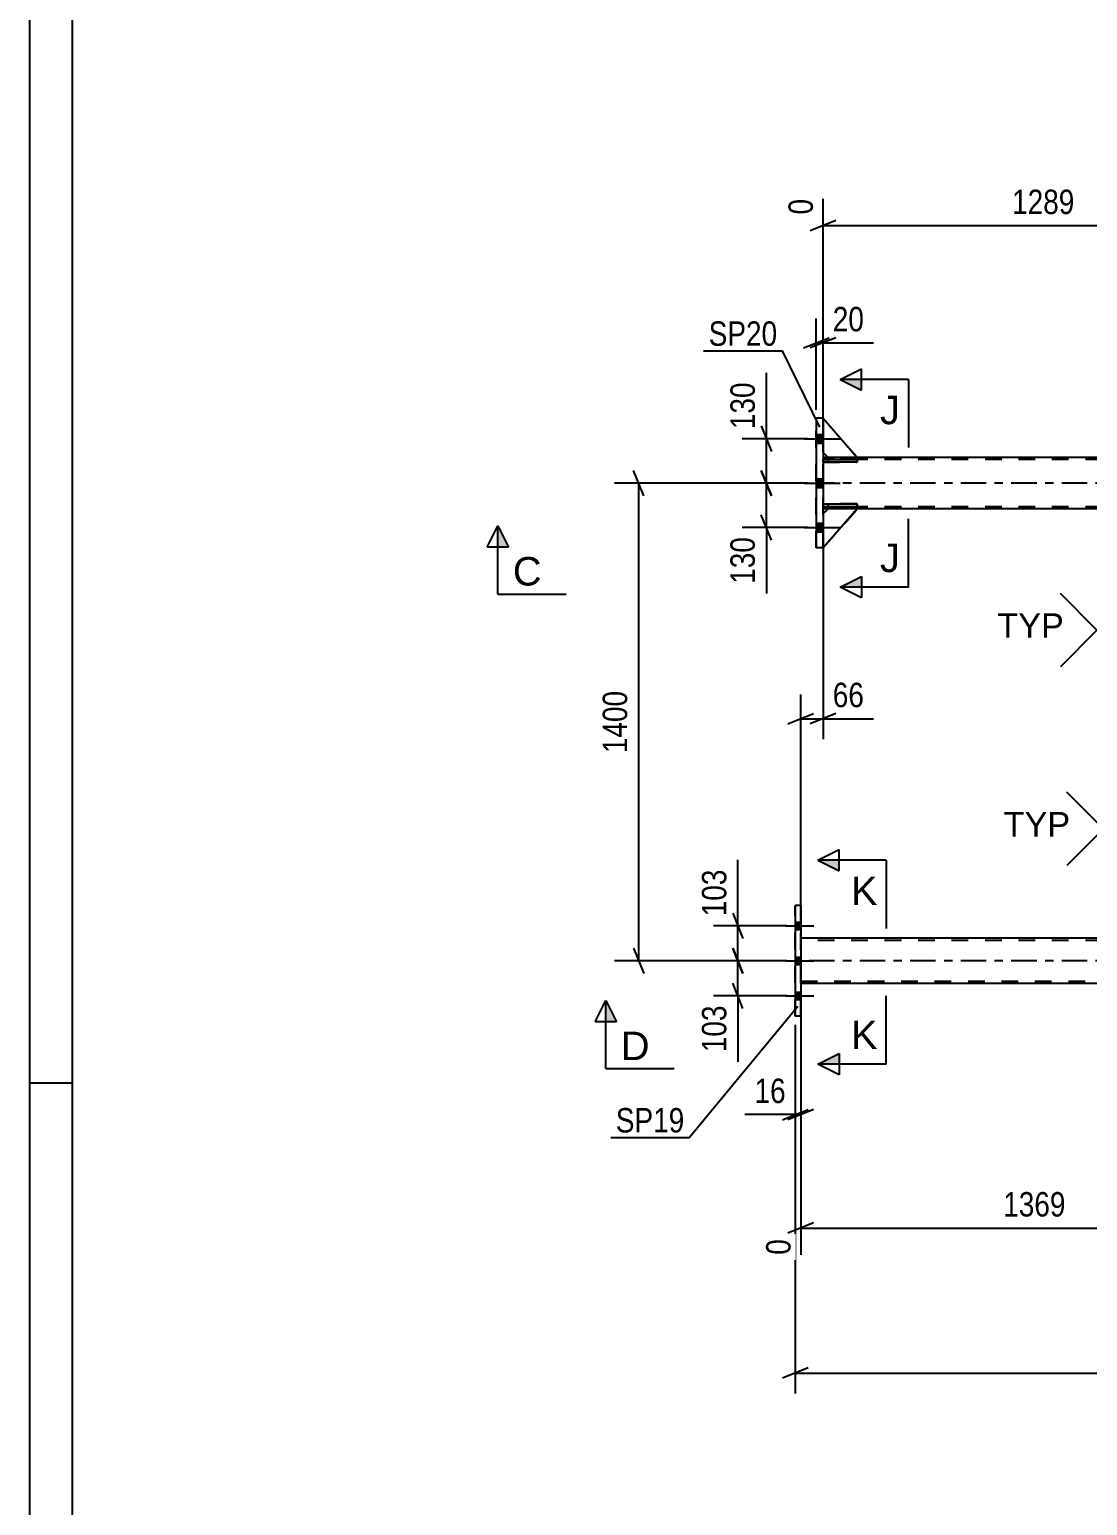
# Model space of a CAD drawing. Header units: millimetres. Extents: x -777 to 412, y -850 to -9.
# Drawn here: x -776.9 to -653, y -602 to -429 of the extents above; entities that cross this region are included whole.
import ezdxf

# ---------------------------------------------------------------- set-up
doc = ezdxf.new("R2010")
doc.units = ezdxf.units.MM
doc.linetypes.add('DXK_LINE_DOT2', pattern=[3.9198, 1.9599, -1.9599])
doc.linetypes.add('DXK_LINE_DOT3', pattern=[5.9187, 2.979, -0.9799, 0.9799, -0.9799])
doc.styles.add('Arial', font='ARIAL.TTF', dxfattribs={"height": 0.2})
doc.styles.add('Arial Narrow', font='ARIALN.TTF', dxfattribs={"height": 0.2})

# ---------------------------------------------------------------- blocks, each defined once
blk = doc.blocks.new('Unknown-570390744-1132')
at = {"color": 5, "linetype": 'Continuous'}
for p, q in [((-776.91, -9.5), (-776.91, -850.5)), ((-771.91, -14.5), (-771.91, -845.5)), ((-771.91, -552.5), (-776.91, -552.5))]:
    blk.add_line(p, q, dxfattribs=at)
blk = doc.blocks.new('Part-570390744-6294 - 5775')
at = {"color": 2, "linetype": 'Continuous'}
for p, q in [((-683.93, -484.6), (-679.93, -484.6)), ((-683.93, -484.92), (-683.93, -484.6)), ((-679.93, -484.92), (-683.93, -484.92)), ((-679.93, -484.6), (-679.93, -484.92))]:
    blk.add_line(p, q, dxfattribs=at)
at = {"color": 7, "linetype": 'DXK_LINE_DOT2'}
blk.add_line((-683.33, -484.92), (-683.33, -484.6), dxfattribs=at)
blk = doc.blocks.new('Part-570390744-6330 - 5775')
at = {"color": 7, "linetype": 'DXK_LINE_DOT2'}
for p, q in [((-683.93, -478.56), (-683.93, -474.56)), ((-683.93, -474.56), (-679.93, -479.16)), ((-683.33, -479.16), (-683.93, -478.56)), ((-679.93, -479.16), (-683.33, -479.16))]:
    blk.add_line(p, q, dxfattribs=at)
blk = doc.blocks.new('Part-570390744-6010 - 5775')
at = {"color": 2, "linetype": 'Continuous'}
for p, q in [((-683.93, -474.56), (-684.73, -474.56)), ((-684.73, -474.56), (-684.73, -489.76)), ((-683.93, -474.56), (-683.93, -474.56)), ((-683.93, -474.56), (-683.93, -489.76)), ((-683.93, -489.76), (-684.73, -489.76)), ((-683.93, -489.76), (-683.93, -489.76))]:
    blk.add_line(p, q, dxfattribs=at)
at = {"color": 7, "linetype": 'DXK_LINE_DOT2'}
for p, q in [((-684.73, -489.76), (-684.73, -474.56)), ((-683.93, -489.76), (-683.93, -474.56)), ((-683.93, -474.56), (-683.93, -474.56))]:
    blk.add_line(p, q, dxfattribs=at)
blk = doc.blocks.new('Part-570390744-6029 - 5775')
at = {"color": 2, "linetype": 'Continuous'}
for p, q in [((-686.55, -531.65), (-687.19, -531.65)), ((-687.19, -531.65), (-687.19, -544.65)), ((-686.55, -531.65), (-686.55, -531.65)), ((-686.55, -531.65), (-686.55, -544.65)), ((-686.55, -544.65), (-687.19, -544.65)), ((-686.55, -544.65), (-686.55, -544.65))]:
    blk.add_line(p, q, dxfattribs=at)
at = {"color": 7, "linetype": 'DXK_LINE_DOT2'}
for p, q in [((-687.19, -544.65), (-687.19, -531.65)), ((-686.55, -544.65), (-686.55, -531.65)), ((-686.55, -531.65), (-686.55, -531.65))]:
    blk.add_line(p, q, dxfattribs=at)
blk = doc.blocks.new('Part-570390744-6034 - 5775')
at = {"color": 2, "linetype": 'Continuous'}
for p, q in [((-683.33, -479.16), (-683.93, -479.16)), ((-539.81, -479.16), (-679.93, -479.16)), ((-683.33, -485.16), (-683.93, -485.16)), ((-632.35, -485.16), (-679.93, -485.16))]:
    blk.add_line(p, q, dxfattribs=at)
at = {"color": 7, "linetype": 'DXK_LINE_DOT2'}
for p, q in [((-683.93, -479.16), (-683.93, -485.16)), ((-679.93, -479.16), (-683.33, -479.16)), ((-90.71, -479.4), (-683.93, -479.4)), ((-683.93, -479.64), (-683.93, -484.68)), ((-90.71, -484.92), (-683.93, -484.92)), ((-679.93, -485.16), (-683.33, -485.16))]:
    blk.add_line(p, q, dxfattribs=at)
at = {"color": 7, "linetype": 'DXK_LINE_DOT3'}
blk.add_line((-90.71, -482.16), (-683.93, -482.16), dxfattribs=at)
blk = doc.blocks.new('Part-570390744-6087 - 5775')
at = {"color": 2, "linetype": 'Continuous'}
for p, q in [((-631.8, -535.51), (-686.55, -535.51)), ((-90.71, -540.79), (-686.55, -540.79))]:
    blk.add_line(p, q, dxfattribs=at)
at = {"color": 7, "linetype": 'DXK_LINE_DOT2'}
for p, q in [((-686.55, -535.51), (-686.55, -535.51)), ((-686.55, -535.51), (-686.55, -540.79)), ((-686.55, -540.79), (-686.55, -535.51)), ((-686.55, -535.75), (-686.55, -535.75)), ((-90.71, -535.75), (-686.55, -535.75)), ((-686.55, -540.55), (-686.55, -540.55)), ((-686.55, -540.55), (-90.71, -540.55)), ((-686.55, -540.79), (-686.55, -540.79))]:
    blk.add_line(p, q, dxfattribs=at)
at = {"color": 7, "linetype": 'DXK_LINE_DOT3'}
blk.add_line((-90.71, -538.15), (-686.55, -538.15), dxfattribs=at)
blk = doc.blocks.new('Part-570390744-6168 - 5775')
at = {"color": 2, "linetype": 'Continuous'}
for p, q in [((-683.93, -479.4), (-679.93, -479.4)), ((-683.93, -479.72), (-683.93, -479.4)), ((-679.93, -479.72), (-683.93, -479.72)), ((-679.93, -479.4), (-679.93, -479.72))]:
    blk.add_line(p, q, dxfattribs=at)
at = {"color": 7, "linetype": 'DXK_LINE_DOT2'}
blk.add_line((-683.33, -479.72), (-683.33, -479.4), dxfattribs=at)
blk = doc.blocks.new('Part-570390744-6235 - 5775')
at = {"color": 7, "linetype": 'DXK_LINE_DOT2'}
for p, q in [((-679.93, -479.4), (-683.93, -479.4)), ((-683.93, -479.4), (-683.93, -479.72)), ((-683.93, -479.72), (-679.93, -479.72)), ((-683.33, -479.4), (-683.33, -479.72)), ((-679.93, -479.72), (-679.93, -479.4))]:
    blk.add_line(p, q, dxfattribs=at)
blk = doc.blocks.new('Part-570390744-6292 - 5775')
at = {"color": 7, "linetype": 'DXK_LINE_DOT2'}
for p, q in [((-679.93, -484.6), (-683.93, -484.6)), ((-683.93, -484.6), (-683.93, -484.92)), ((-683.93, -484.92), (-679.93, -484.92)), ((-683.33, -484.6), (-683.33, -484.92)), ((-679.93, -484.92), (-679.93, -484.6))]:
    blk.add_line(p, q, dxfattribs=at)
blk = doc.blocks.new('Bolt-570390744-6315 - 5775')
at = {"linetype": 'Continuous'}
for points in [[(-687.19, -533.61), (-687.19, -534.49), (-686.55, -534.49), (-686.55, -533.61)], [(-687.19, -533.61), (-687.19, -534.49), (-686.55, -534.49), (-686.55, -533.61)], [(-687.19, -533.61), (-687.19, -534.49), (-686.55, -534.49), (-686.55, -533.61)], [(-687.19, -537.71), (-687.19, -538.59), (-686.55, -538.59), (-686.55, -537.71)], [(-687.19, -537.71), (-687.19, -538.59), (-686.55, -538.59), (-686.55, -537.71)], [(-687.19, -541.81), (-687.19, -542.69), (-686.55, -542.69), (-686.55, -541.81)], [(-687.19, -541.81), (-687.19, -542.69), (-686.55, -542.69), (-686.55, -541.81)], [(-687.19, -541.81), (-687.19, -542.69), (-686.55, -542.69), (-686.55, -541.81)]]:
    blk.add_hatch(color=1, dxfattribs=at).paths.add_polyline_path(points)
at = {"color": 1, "linetype": 'Continuous'}
for p, q in [((-688.35, -534.05), (-685.03, -534.05)), ((-688.35, -534.05), (-685.03, -534.05)), ((-688.35, -534.05), (-685.03, -534.05)), ((-687.19, -533.61), (-686.55, -533.61)), ((-687.19, -533.61), (-686.55, -533.61)), ((-687.19, -533.61), (-686.55, -533.61)), ((-687.19, -534.49), (-686.55, -534.49)), ((-687.19, -534.49), (-686.55, -534.49)), ((-687.19, -534.49), (-686.55, -534.49)), ((-687.19, -537.71), (-686.55, -537.71)), ((-687.19, -537.71), (-686.55, -537.71)), ((-688.35, -538.15), (-685.03, -538.15)), ((-688.35, -538.15), (-685.03, -538.15)), ((-687.19, -538.59), (-686.55, -538.59)), ((-687.19, -538.59), (-686.55, -538.59)), ((-688.35, -542.25), (-685.03, -542.25)), ((-688.35, -542.25), (-685.03, -542.25)), ((-688.35, -542.25), (-685.03, -542.25)), ((-687.19, -541.81), (-686.55, -541.81)), ((-687.19, -541.81), (-686.55, -541.81)), ((-687.19, -541.81), (-686.55, -541.81)), ((-687.19, -542.69), (-686.55, -542.69)), ((-687.19, -542.69), (-686.55, -542.69)), ((-687.19, -542.69), (-686.55, -542.69))]:
    blk.add_line(p, q, dxfattribs=at)
blk = doc.blocks.new('Part-570390744-6317 - 5775')
at = {"color": 7, "linetype": 'DXK_LINE_DOT2'}
for p, q in [((-683.33, -485.16), (-683.93, -485.76)), ((-683.93, -489.76), (-679.93, -485.16)), ((-683.93, -485.76), (-683.93, -489.76)), ((-679.93, -485.16), (-683.33, -485.16))]:
    blk.add_line(p, q, dxfattribs=at)
blk = doc.blocks.new('Part-570390744-6318 - 5775')
at = {"color": 2, "linetype": 'Continuous'}
for p, q in [((-683.33, -485.16), (-683.93, -485.76)), ((-679.93, -485.16), (-683.93, -489.76)), ((-679.93, -485.16), (-683.33, -485.16))]:
    blk.add_line(p, q, dxfattribs=at)
at = {"color": 7, "linetype": 'DXK_LINE_DOT2'}
blk.add_line((-683.93, -485.76), (-683.93, -489.76), dxfattribs=at)
blk = doc.blocks.new('Part-570390744-6331 - 5775')
at = {"color": 2, "linetype": 'Continuous'}
for p, q in [((-683.93, -474.56), (-679.93, -479.16)), ((-683.33, -479.16), (-683.93, -478.56)), ((-679.93, -479.16), (-683.33, -479.16))]:
    blk.add_line(p, q, dxfattribs=at)
at = {"color": 7, "linetype": 'DXK_LINE_DOT2'}
blk.add_line((-683.93, -474.56), (-683.93, -478.56), dxfattribs=at)
blk = doc.blocks.new('Bolt-570390744-6351 - 5775')
at = {"linetype": 'Continuous'}
for points in [[(-684.73, -476.44), (-684.73, -477.48), (-683.93, -477.48), (-683.93, -476.44)], [(-684.73, -476.44), (-684.73, -477.48), (-683.93, -477.48), (-683.93, -476.44)], [(-684.73, -476.44), (-684.73, -477.48), (-683.93, -477.48), (-683.93, -476.44)], [(-684.73, -481.64), (-684.73, -482.68), (-683.93, -482.68), (-683.93, -481.64)], [(-684.73, -481.64), (-684.73, -482.68), (-683.93, -482.68), (-683.93, -481.64)], [(-684.73, -486.84), (-684.73, -487.88), (-683.93, -487.88), (-683.93, -486.84)], [(-684.73, -486.84), (-684.73, -487.88), (-683.93, -487.88), (-683.93, -486.84)], [(-684.73, -486.84), (-684.73, -487.88), (-683.93, -487.88), (-683.93, -486.84)]]:
    blk.add_hatch(color=1, dxfattribs=at).paths.add_polyline_path(points)
at = {"color": 1, "linetype": 'Continuous'}
for p, q in [((-686.13, -476.96), (-681.93, -476.96)), ((-686.13, -476.96), (-681.93, -476.96)), ((-686.13, -476.96), (-681.93, -476.96)), ((-684.73, -476.44), (-683.93, -476.44)), ((-684.73, -476.44), (-683.93, -476.44)), ((-684.73, -476.44), (-683.93, -476.44)), ((-684.73, -477.48), (-683.93, -477.48)), ((-684.73, -477.48), (-683.93, -477.48)), ((-684.73, -477.48), (-683.93, -477.48)), ((-686.13, -482.16), (-681.93, -482.16)), ((-686.13, -482.16), (-681.93, -482.16)), ((-684.73, -481.64), (-683.93, -481.64)), ((-684.73, -481.64), (-683.93, -481.64)), ((-684.73, -482.68), (-683.93, -482.68)), ((-684.73, -482.68), (-683.93, -482.68)), ((-686.13, -487.36), (-681.93, -487.36)), ((-686.13, -487.36), (-681.93, -487.36)), ((-686.13, -487.36), (-681.93, -487.36)), ((-684.73, -486.84), (-683.93, -486.84)), ((-684.73, -486.84), (-683.93, -486.84)), ((-684.73, -486.84), (-683.93, -486.84)), ((-684.73, -487.88), (-683.93, -487.88)), ((-684.73, -487.88), (-683.93, -487.88)), ((-684.73, -487.88), (-683.93, -487.88))]:
    blk.add_line(p, q, dxfattribs=at)
blk = doc.blocks.new('StraightDimension-570390744-46859 - 5775')
at = {"color": 7, "linetype": 'Continuous'}
for p, q in [((-632.35, -484.16), (-632.35, -443.36)), ((-683.93, -478.16), (-683.93, -448.84)), ((-682.43, -451.37), (-685.43, -452.57)), ((-633.85, -452.57), (-630.85, -451.37)), ((-683.93, -451.97), (-632.35, -451.97))]:
    blk.add_line(p, q, dxfattribs=at)
at = {"color": 0, "linetype": 'Continuous'}
for points in [[(-632.95, -442.76), (-637.15, -442.76), (-637.15, -451.27), (-632.95, -451.27)], [(-684.53, -448.24), (-688.73, -448.24), (-688.73, -451.27), (-684.53, -451.27)]]:
    blk.add_wipeout(points, dxfattribs=at)
at = {"color": 0}
blk.add_wipeout([(-653.88, -451.22), (-653.88, -447.02), (-662.39, -447.02), (-662.39, -451.22)], dxfattribs=at)
at = {"color": 3, "linetype": 'Continuous', "style": 'Arial Narrow'}
for s, height, p in [('1289', 2.863, (-633.55, -450.67)), ('0', 2.86, (-685.13, -450.67))]:
    blk.add_text(s, height=height, rotation=90.0002, dxfattribs=at).set_placement(p)
at = {"color": 3, "style": 'Arial Narrow'}
blk.add_text('1289', height=2.863, dxfattribs=at).set_placement((-661.79, -450.62))
blk = doc.blocks.new('StraightDimension-570390744-6758 - 5775')
at = {"color": 7, "linetype": 'Continuous'}
for p, q in [((-694.52, -532.55), (-693.32, -535.55)), ((-688.19, -534.05), (-696.77, -534.05)), ((-693.92, -538.15), (-693.92, -534.05)), ((-693.32, -539.65), (-694.52, -536.65)), ((-688.19, -538.15), (-696.77, -538.15))]:
    blk.add_line(p, q, dxfattribs=at)
at = {"color": 0}
blk.add_wipeout([(-694.67, -526.84), (-698.87, -526.84), (-698.87, -533.53), (-694.67, -533.53)], dxfattribs=at)
at = {"color": 7, "linetype": 'Continuous'}
blk.add_line((-693.92, -534.05), (-693.92, -526.32), dxfattribs=at)
blk.add_line((-693.92, -534.05), (-693.92, -526.32), dxfattribs=at)
at = {"color": 3, "style": 'Arial Narrow'}
blk.add_text('103', height=2.863, rotation=90.0002, dxfattribs=at).set_placement((-695.27, -532.93))
blk = doc.blocks.new('StraightDimension-570390744-7667 - 5775')
at = {"color": 7, "linetype": 'Continuous'}
for p, q in [((-687.19, -545.65), (-687.19, -588.87)), ((-685.69, -585.87), (-688.69, -587.07)), ((-687.19, -586.47), (-71.41, -586.47))]:
    blk.add_line(p, q, dxfattribs=at)
blk = doc.blocks.new('StraightDimension-570390744-7118 - 5775')
at = {"color": 7, "linetype": 'Continuous'}
for p, q in [((-704.94, -483.66), (-706.14, -480.66)), ((-685.73, -482.16), (-708.39, -482.16)), ((-705.54, -538.15), (-705.54, -482.16)), ((-706.14, -536.65), (-704.94, -539.65)), ((-688.19, -538.15), (-708.39, -538.15))]:
    blk.add_line(p, q, dxfattribs=at)
at = {"color": 0}
blk.add_wipeout([(-706.29, -505.9), (-710.49, -505.9), (-710.49, -514.41), (-706.29, -514.41)], dxfattribs=at)
at = {"color": 3, "style": 'Arial Narrow'}
blk.add_text('1400', height=2.863, rotation=90.0002, dxfattribs=at).set_placement((-706.89, -513.81))
blk = doc.blocks.new('StraightDimension-570390744-6586 - 5775')
at = {"color": 7, "linetype": 'Continuous'}
for p, q in [((-687.19, -545.65), (-687.19, -558.57)), ((-686.55, -545.65), (-686.55, -558.57)), ((-688.69, -556.77), (-685.69, -555.57)), ((-685.05, -555.57), (-688.05, -556.77)), ((-687.19, -556.17), (-686.55, -556.17))]:
    blk.add_line(p, q, dxfattribs=at)
at = {"color": 0}
blk.add_wipeout([(-687.72, -555.42), (-687.72, -551.22), (-692.57, -551.22), (-692.57, -555.42)], dxfattribs=at)
at = {"color": 7, "linetype": 'Continuous'}
blk.add_line((-687.19, -556.17), (-693.1, -556.17), dxfattribs=at)
blk.add_line((-687.19, -556.17), (-693.1, -556.17), dxfattribs=at)
at = {"color": 3, "style": 'Arial Narrow'}
blk.add_text('16', height=2.863, dxfattribs=at).set_placement((-691.97, -554.82))
blk = doc.blocks.new('StraightDimension-570390744-6620 - 5775')
at = {"color": 7, "linetype": 'Continuous'}
for p, q in [((-684.73, -473.56), (-684.73, -462.87)), ((-683.93, -473.56), (-683.93, -462.87)), ((-686.23, -466.32), (-683.23, -465.12)), ((-682.43, -465.12), (-685.43, -466.32)), ((-684.73, -465.72), (-683.93, -465.72))]:
    blk.add_line(p, q, dxfattribs=at)
at = {"color": 0}
blk.add_wipeout([(-678.54, -464.97), (-678.54, -460.77), (-683.4, -460.77), (-683.4, -464.97)], dxfattribs=at)
at = {"color": 7, "linetype": 'Continuous'}
blk.add_line((-683.93, -465.72), (-678.02, -465.72), dxfattribs=at)
blk.add_line((-683.93, -465.72), (-678.02, -465.72), dxfattribs=at)
at = {"color": 3, "style": 'Arial Narrow'}
blk.add_text('20', height=2.863, dxfattribs=at).set_placement((-682.8, -464.37))
blk = doc.blocks.new('StraightDimension-570390744-6766 - 5775')
at = {"color": 7, "linetype": 'Continuous'}
for p, q in [((-694.52, -536.65), (-693.32, -539.65)), ((-688.19, -538.15), (-696.77, -538.15)), ((-693.92, -542.25), (-693.92, -538.15)), ((-693.32, -543.75), (-694.52, -540.75)), ((-688.19, -542.25), (-696.77, -542.25))]:
    blk.add_line(p, q, dxfattribs=at)
at = {"color": 0}
blk.add_wipeout([(-694.67, -542.78), (-698.87, -542.78), (-698.87, -549.46), (-694.67, -549.46)], dxfattribs=at)
at = {"color": 7, "linetype": 'Continuous'}
blk.add_line((-693.92, -542.25), (-693.92, -549.99), dxfattribs=at)
blk.add_line((-693.92, -542.25), (-693.92, -549.99), dxfattribs=at)
at = {"color": 3, "style": 'Arial Narrow'}
blk.add_text('103', height=2.863, rotation=90.0002, dxfattribs=at).set_placement((-695.27, -548.86))
blk = doc.blocks.new('StraightDimension-570390744-6933 - 5775')
at = {"color": 7, "linetype": 'Continuous'}
for p, q in [((-683.93, -486.16), (-683.93, -512.17)), ((-686.55, -534.51), (-686.55, -506.92)), ((-688.05, -510.37), (-685.05, -509.17)), ((-686.55, -509.77), (-683.93, -509.77)), ((-682.43, -509.17), (-685.43, -510.37))]:
    blk.add_line(p, q, dxfattribs=at)
at = {"color": 0}
blk.add_wipeout([(-678.54, -509.02), (-678.54, -504.82), (-683.4, -504.82), (-683.4, -509.02)], dxfattribs=at)
at = {"color": 7, "linetype": 'Continuous'}
blk.add_line((-683.93, -509.77), (-678.02, -509.77), dxfattribs=at)
blk.add_line((-683.93, -509.77), (-678.02, -509.77), dxfattribs=at)
at = {"color": 3, "style": 'Arial Narrow'}
blk.add_text('66', height=2.863, dxfattribs=at).set_placement((-682.8, -508.42))
blk = doc.blocks.new('StraightDimension-570390744-7019 - 5775')
at = {"color": 7, "linetype": 'Continuous'}
for p, q in [((-691.18, -480.66), (-689.98, -483.66)), ((-685.73, -482.16), (-693.43, -482.16)), ((-690.58, -487.36), (-690.58, -482.16)), ((-689.98, -488.86), (-691.18, -485.86)), ((-685.73, -487.36), (-693.43, -487.36))]:
    blk.add_line(p, q, dxfattribs=at)
at = {"color": 0}
blk.add_wipeout([(-691.33, -487.88), (-695.53, -487.88), (-695.53, -494.56), (-691.33, -494.56)], dxfattribs=at)
at = {"color": 7, "linetype": 'Continuous'}
blk.add_line((-690.58, -487.36), (-690.58, -495.09), dxfattribs=at)
blk.add_line((-690.58, -487.36), (-690.58, -495.09), dxfattribs=at)
at = {"color": 3, "style": 'Arial Narrow'}
blk.add_text('130', height=2.863, rotation=90.0002, dxfattribs=at).set_placement((-691.93, -493.96))
blk = doc.blocks.new('StraightDimension-570390744-7027 - 5775')
at = {"color": 7, "linetype": 'Continuous'}
for p, q in [((-691.18, -475.46), (-689.98, -478.46)), ((-685.73, -476.96), (-693.43, -476.96)), ((-690.58, -482.16), (-690.58, -476.96)), ((-689.98, -483.66), (-691.18, -480.66)), ((-685.73, -482.16), (-693.43, -482.16))]:
    blk.add_line(p, q, dxfattribs=at)
at = {"color": 0}
blk.add_wipeout([(-691.33, -469.75), (-695.53, -469.75), (-695.53, -476.43), (-691.33, -476.43)], dxfattribs=at)
at = {"color": 7, "linetype": 'Continuous'}
blk.add_line((-690.58, -476.96), (-690.58, -469.22), dxfattribs=at)
blk.add_line((-690.58, -476.96), (-690.58, -469.22), dxfattribs=at)
at = {"color": 3, "style": 'Arial Narrow'}
blk.add_text('130', height=2.863, rotation=90.0002, dxfattribs=at).set_placement((-691.93, -475.83))
blk = doc.blocks.new('StraightDimension-570390744-7426 - 5775')
at = {"color": 7, "linetype": 'Continuous'}
for p, q in [((-631.8, -536.51), (-631.8, -578.09)), ((-686.55, -541.79), (-686.55, -572.6)), ((-685.05, -568.87), (-688.05, -570.07)), ((-633.3, -570.07), (-630.3, -568.87)), ((-686.55, -569.47), (-631.8, -569.47))]:
    blk.add_line(p, q, dxfattribs=at)
at = {"color": 0}
blk.add_wipeout([(-654.92, -568.72), (-654.92, -564.52), (-663.43, -564.52), (-663.43, -568.72)], dxfattribs=at)
at = {"color": 0, "linetype": 'Continuous'}
for points in [[(-687.15, -570.17), (-691.35, -570.17), (-691.35, -573.2), (-687.15, -573.2)], [(-632.4, -570.17), (-636.6, -570.17), (-636.6, -578.69), (-632.4, -578.69)]]:
    blk.add_wipeout(points, dxfattribs=at)
at = {"color": 3, "style": 'Arial Narrow'}
blk.add_text('1369', height=2.863, dxfattribs=at).set_placement((-662.83, -568.12))
at = {"color": 3, "linetype": 'Continuous', "style": 'Arial Narrow'}
for s, height, p in [('0', 2.86, (-687.75, -572.6)), ('1369', 2.863, (-633, -578.09))]:
    blk.add_text(s, height=height, rotation=90.0002, dxfattribs=at).set_placement(p)
blk = doc.blocks.new('Mark-570390744-6006 - 5775')
at = {"color": 0}
blk.add_wipeout([(-689.3, -466.06), (-689.3, -463.06), (-697.34, -463.06), (-697.34, -466.06)], dxfattribs=at)
blk.add_wipeout([(-689.3, -466.06), (-689.3, -463.06), (-697.34, -463.06), (-697.34, -466.06)], dxfattribs=at)
at = {"color": 30, "linetype": 'Continuous'}
for p in [(-697.94, -466.66), (-684.3, -475.6)]:
    blk.add_line(p, (-688.7, -466.66), dxfattribs=at)
at = {"color": 3, "style": 'Arial Narrow'}
blk.add_text('SP20', height=2.863, dxfattribs=at).set_placement((-697.34, -466.06))
blk = doc.blocks.new('Mark-570390744-6025 - 5775')
at = {"color": 0}
blk.add_wipeout([(-700.18, -558.27), (-700.18, -555.27), (-708.22, -555.27), (-708.22, -558.27)], dxfattribs=at)
blk.add_wipeout([(-700.18, -558.27), (-700.18, -555.27), (-708.22, -555.27), (-708.22, -558.27)], dxfattribs=at)
at = {"color": 30, "linetype": 'Continuous'}
for p in [(-686.89, -543.52), (-708.82, -558.87)]:
    blk.add_line(p, (-699.58, -558.87), dxfattribs=at)
at = {"color": 3, "style": 'Arial Narrow'}
blk.add_text('SP19', height=2.863, dxfattribs=at).set_placement((-708.22, -558.27))
blk = doc.blocks.new('SectionMark-570390744-7677 - 5775')
at = {"linetype": 'Continuous'}
blk.add_hatch(color=6, dxfattribs=at).paths.add_polyline_path([(-720.79, -489.66), (-722.04, -489.66), (-722.04, -487.16)])
at = {"color": 6, "linetype": 'Continuous'}
for p, q in [((-723.29, -489.66), (-722.04, -487.16)), ((-722.04, -495.16), (-722.04, -487.16)), ((-722.04, -487.16), (-720.79, -489.66)), ((-720.79, -489.66), (-723.29, -489.66)), ((-722.04, -495.16), (-714.04, -495.16))]:
    blk.add_line(p, q, dxfattribs=at)
at = {"color": 0, "linetype": 'Continuous'}
blk.add_wipeout([(-716.92, -494.16), (-716.92, -490.66), (-720.29, -490.66), (-720.29, -494.16)], dxfattribs=at)
at = {"color": 3, "linetype": 'Continuous', "style": 'Arial'}
blk.add_text('C', height=3.34, dxfattribs=at).set_placement((-720.29, -494.16))
blk = doc.blocks.new('SectionMark-570390744-7679 - 5775')
at = {"linetype": 'Continuous'}
blk.add_hatch(color=6, dxfattribs=at).paths.add_polyline_path([(-708.13, -545.29), (-709.38, -545.29), (-709.38, -542.79)])
at = {"color": 6, "linetype": 'Continuous'}
for p, q in [((-710.63, -545.29), (-709.38, -542.79)), ((-709.38, -550.79), (-709.38, -542.79)), ((-709.38, -542.79), (-708.13, -545.29)), ((-708.13, -545.29), (-710.63, -545.29)), ((-709.38, -550.79), (-701.38, -550.79))]:
    blk.add_line(p, q, dxfattribs=at)
at = {"color": 0, "linetype": 'Continuous'}
blk.add_wipeout([(-704.26, -549.79), (-704.26, -546.29), (-707.63, -546.29), (-707.63, -549.79)], dxfattribs=at)
at = {"color": 3, "linetype": 'Continuous', "style": 'Arial'}
blk.add_text('D', height=3.34, dxfattribs=at).set_placement((-707.63, -549.79))
blk = doc.blocks.new('SectionMark-570390744-7681 - 5775')
at = {"linetype": 'Continuous'}
for points in [[(-679.43, -470), (-679.43, -471.25), (-681.93, -470)], [(-679.43, -493.09), (-679.43, -494.34), (-681.93, -494.34)]]:
    blk.add_hatch(color=6, dxfattribs=at).paths.add_polyline_path(points)
at = {"color": 6, "linetype": 'Continuous'}
for p, q in [((-681.93, -470), (-679.43, -468.75)), ((-679.43, -471.25), (-679.43, -468.75)), ((-673.93, -470), (-681.93, -470)), ((-681.93, -470), (-679.43, -471.25)), ((-673.93, -470), (-673.93, -478)), ((-673.93, -494.34), (-673.93, -486.34)), ((-681.93, -494.34), (-679.43, -493.09)), ((-673.93, -494.34), (-681.93, -494.34)), ((-679.43, -495.59), (-681.93, -494.34)), ((-679.43, -493.09), (-679.43, -495.59))]:
    blk.add_line(p, q, dxfattribs=at)
at = {"color": 0, "linetype": 'Continuous'}
for points in [[(-674.93, -475.25), (-674.93, -471.75), (-677.26, -471.75), (-677.26, -475.25)], [(-674.93, -492.59), (-674.93, -489.09), (-677.26, -489.09), (-677.26, -492.59)]]:
    blk.add_wipeout(points, dxfattribs=at)
at = {"color": 3, "linetype": 'Continuous', "style": 'Arial'}
for p in [(-677.26, -475.25), (-677.26, -492.59)]:
    blk.add_text('J', height=3.34, dxfattribs=at).set_placement(p)
blk = doc.blocks.new('SectionMark-570390744-7683 - 5775')
at = {"linetype": 'Continuous'}
for points in [[(-682.05, -526.36), (-682.05, -527.61), (-684.55, -526.36)], [(-682.05, -549), (-682.05, -550.25), (-684.55, -550.25)]]:
    blk.add_hatch(color=6, dxfattribs=at).paths.add_polyline_path(points)
at = {"color": 6, "linetype": 'Continuous'}
for p, q in [((-684.55, -526.36), (-682.05, -525.11)), ((-682.05, -527.61), (-682.05, -525.11)), ((-676.55, -526.36), (-684.55, -526.36)), ((-684.55, -526.36), (-682.05, -527.61)), ((-676.55, -526.36), (-676.55, -534.36)), ((-676.55, -550.25), (-676.55, -542.24)), ((-684.55, -550.25), (-682.05, -549)), ((-682.05, -549), (-682.05, -551.5)), ((-676.55, -550.25), (-684.55, -550.25)), ((-682.05, -551.5), (-684.55, -550.25))]:
    blk.add_line(p, q, dxfattribs=at)
at = {"color": 0, "linetype": 'Continuous'}
for points in [[(-677.55, -531.61), (-677.55, -528.11), (-680.66, -528.11), (-680.66, -531.61)], [(-677.55, -548.5), (-677.55, -545), (-680.66, -545), (-680.66, -548.5)]]:
    blk.add_wipeout(points, dxfattribs=at)
at = {"color": 3, "linetype": 'Continuous', "style": 'Arial'}
for p in [(-680.66, -531.61), (-680.66, -548.5)]:
    blk.add_text('K', height=3.34, dxfattribs=at).set_placement(p)
blk = doc.blocks.new('WeldMark-570390744-7685 - 5775')
at = {"linetype": 'Continuous'}
blk.add_hatch(color=30, dxfattribs=at).paths.add_polyline_path([(-632.56, -532.52), (-631.8, -535.51), (-633.88, -533.22)])
at = {"color": 3, "linetype": 'Continuous'}
for q in [(-655.38, -518.4), (-655.38, -526.97)]:
    blk.add_line((-651.09, -522.68), q, dxfattribs=at)
at = {"color": 30, "linetype": 'Continuous'}
blk.add_line((-631.8, -535.51), (-638.67, -522.68), dxfattribs=at)
at = {"color": 3, "linetype": 'Continuous'}
for start, end in [(90, 270), (270, 90)]:
    blk.add_arc((-638.67, -522.68), 1.5, start, end, dxfattribs=at)
at = {"color": 0}
blk.add_wipeout([(-646.57, -526.78), (-646.57, -523.38), (-649.19, -523.38), (-649.19, -526.78)], dxfattribs=at)
at = {"color": 30, "linetype": 'Continuous'}
blk.add_line((-651.09, -522.68), (-638.67, -522.68), dxfattribs=at)
at = {"color": 3, "linetype": 'Continuous'}
for p, q in [((-645.91, -522.68), (-641.63, -522.68)), ((-641.63, -522.68), (-645.91, -526.97)), ((-645.91, -526.97), (-645.91, -522.68))]:
    blk.add_line(p, q, dxfattribs=at)
at = {"color": 3, "style": 'Arial'}
blk.add_text('6', height=2.87, dxfattribs=at).set_placement((-648.99, -526.58))
at = {"color": 0, "linetype": 'Continuous'}
blk.add_wipeout([(-654.99, -523.58), (-654.99, -520.58), (-662.77, -520.58), (-662.77, -523.58)], dxfattribs=at)
blk.add_wipeout([(-654.99, -523.58), (-654.99, -520.58), (-662.77, -520.58), (-662.77, -523.58)], dxfattribs=at)
at = {"color": 3, "linetype": 'Continuous', "style": 'Arial'}
blk.add_text('TYP', height=2.865, dxfattribs=at).set_placement((-662.77, -523.58))
blk = doc.blocks.new('WeldMark-570390744-7731 - 5775')
at = {"linetype": 'Continuous'}
blk.add_hatch(color=30, dxfattribs=at).paths.add_polyline_path([(-634.37, -487.7), (-632.35, -485.36), (-633.03, -488.37)])
at = {"color": 30, "linetype": 'Continuous'}
blk.add_line((-632.35, -485.36), (-639.41, -499.39), dxfattribs=at)
at = {"color": 3, "linetype": 'Continuous'}
for q in [(-656.12, -495.11), (-656.12, -503.68)]:
    blk.add_line((-651.84, -499.39), q, dxfattribs=at)
for start, end in [(90, 270), (270, 90)]:
    blk.add_arc((-639.41, -499.39), 1.5, start, end, dxfattribs=at)
at = {"color": 0}
blk.add_wipeout([(-647.31, -503.49), (-647.31, -500.09), (-649.94, -500.09), (-649.94, -503.49)], dxfattribs=at)
at = {"color": 30, "linetype": 'Continuous'}
blk.add_line((-651.84, -499.39), (-639.41, -499.39), dxfattribs=at)
at = {"color": 3, "linetype": 'Continuous'}
for p, q in [((-646.66, -499.39), (-642.37, -499.39)), ((-642.37, -499.39), (-646.66, -503.68)), ((-646.66, -503.68), (-646.66, -499.39))]:
    blk.add_line(p, q, dxfattribs=at)
at = {"color": 3, "style": 'Arial'}
blk.add_text('6', height=2.87, dxfattribs=at).set_placement((-649.74, -503.29))
at = {"color": 0, "linetype": 'Continuous'}
blk.add_wipeout([(-655.74, -500.29), (-655.74, -497.29), (-663.51, -497.29), (-663.51, -500.29)], dxfattribs=at)
blk.add_wipeout([(-655.74, -500.29), (-655.74, -497.29), (-663.51, -497.29), (-663.51, -500.29)], dxfattribs=at)
at = {"color": 3, "linetype": 'Continuous', "style": 'Arial'}
blk.add_text('TYP', height=2.865, dxfattribs=at).set_placement((-663.51, -500.29))

msp = doc.modelspace()

# ---------------------------------------------------------------- block references
for name in ['Unknown-570390744-1132', 'Part-570390744-6010 - 5775', 'Part-570390744-6330 - 5775', 'Part-570390744-6331 - 5775', 'Bolt-570390744-6351 - 5775', 'Part-570390744-6034 - 5775', 'Part-570390744-6168 - 5775', 'Part-570390744-6235 - 5775', 'Part-570390744-6294 - 5775', 'Part-570390744-6292 - 5775', 'Part-570390744-6317 - 5775', 'Part-570390744-6318 - 5775', 'Part-570390744-6029 - 5775', 'Bolt-570390744-6315 - 5775', 'Part-570390744-6087 - 5775']:
    msp.add_blockref(name, (0, 0))

# ---------------------------------------------------------------- next in the draw order: block references
for name in ['StraightDimension-570390744-46859 - 5775', 'WeldMark-570390744-7685 - 5775', 'StraightDimension-570390744-6758 - 5775', 'StraightDimension-570390744-7667 - 5775']:
    msp.add_blockref(name, (0, 0))

# ---------------------------------------------------------------- next in the draw order: block references
for name in ['StraightDimension-570390744-6620 - 5775', 'StraightDimension-570390744-7118 - 5775', 'StraightDimension-570390744-6586 - 5775']:
    msp.add_blockref(name, (0, 0))

# ---------------------------------------------------------------- next in the draw order: block references
for name in ['StraightDimension-570390744-6933 - 5775', 'StraightDimension-570390744-6766 - 5775']:
    msp.add_blockref(name, (0, 0))

# ---------------------------------------------------------------- next in the draw order: block references
for name in ['StraightDimension-570390744-7019 - 5775', 'StraightDimension-570390744-7426 - 5775']:
    msp.add_blockref(name, (0, 0))

# ---------------------------------------------------------------- next in the draw order: block references
for name in ['StraightDimension-570390744-7027 - 5775', 'SectionMark-570390744-7677 - 5775', 'Mark-570390744-6025 - 5775']:
    msp.add_blockref(name, (0, 0))

# ---------------------------------------------------------------- next in the draw order: block references
for name in ['Mark-570390744-6006 - 5775', 'SectionMark-570390744-7681 - 5775', 'WeldMark-570390744-7731 - 5775', 'SectionMark-570390744-7679 - 5775']:
    msp.add_blockref(name, (0, 0))

# ---------------------------------------------------------------- next in the draw order: block references
msp.add_blockref('SectionMark-570390744-7683 - 5775', (0, 0))

doc.saveas('drawing.dxf')
